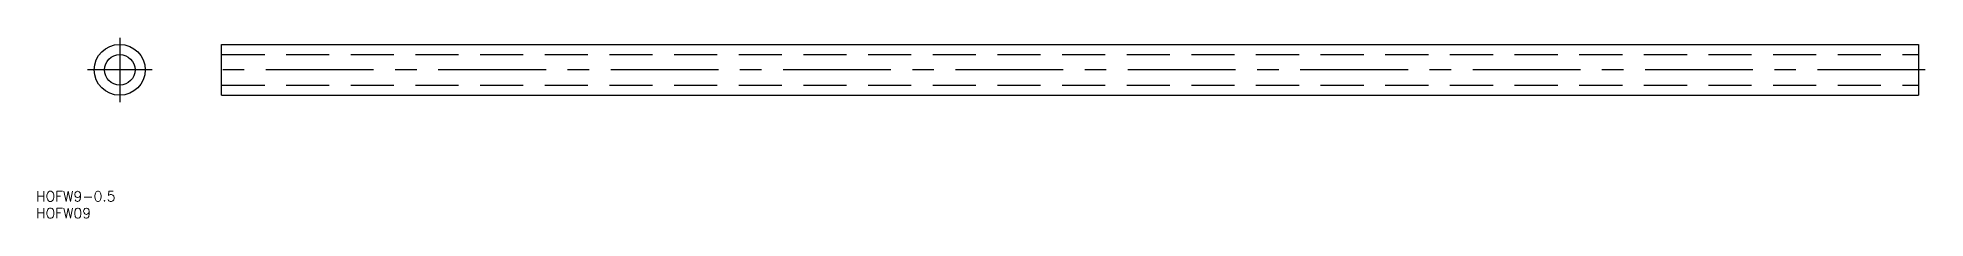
# Model space of a CAD drawing. Extents: x -24 to 532, y -44 to 9.
import ezdxf

# ---------------------------------------------------------------- set-up
doc = ezdxf.new("R2010")
doc.units = 0
doc.linetypes.add('CENTER', pattern=[50.8, 31.75, -6.35, 6.35, -6.35])
doc.linetypes.add('DASHED', pattern=[19.05, 12.7, -6.35])
doc.layers.get('0').update_dxf_attribs({"linetype": 'CONTINUOUS'})
doc.layers.add('CENTER', color=1, linetype='CONTINUOUS')
doc.styles.get("Standard").update_dxf_attribs({"font": 'txt.shx', "height": 3, "bigfont": 'bigfont.shx'})

msp = doc.modelspace()

# ---------------------------------------------------------------- linework, layer by layer
at = {"color": 7, "linetype": 'CONTINUOUS'}
for p, q in [((30, -7.5), (30, 7.5)), ((30, 7.5), (530, 7.5)), ((530, 7.5), (530, -7.5)), ((30, -7.5), (530, -7.5))]:
    msp.add_line(p, q, dxfattribs=at)
at = {"color": 3, "linetype": 'DASHED'}
for p, q in [((30, 4.5), (530, 4.5)), ((30, -4.5), (530, -4.5))]:
    msp.add_line(p, q, dxfattribs=at)
at = {"color": 7, "linetype": 'CONTINUOUS'}
for radius in [7.5, 4.5]:
    msp.add_circle((0, 0), radius, dxfattribs=at)
at = {"layer": 'CENTER', "color": 1, "linetype": 'CENTER'}
for p, q in [((0, 9.5), (0, -9.5)), ((9.5, 0), (-9.5, 0)), ((532, 0), (28, 0))]:
    msp.add_line(p, q, dxfattribs=at)

# ---------------------------------------------------------------- texts
at = {"color": 7, "linetype": 'CONTINUOUS'}
for s, p in [('HOFW9-0.5', (-24.68, -38.83)), ('HOFW09', (-24.68, -43.83))]:
    msp.add_text(s, height=3, dxfattribs=at).set_placement(p)

doc.saveas('drawing.dxf')
